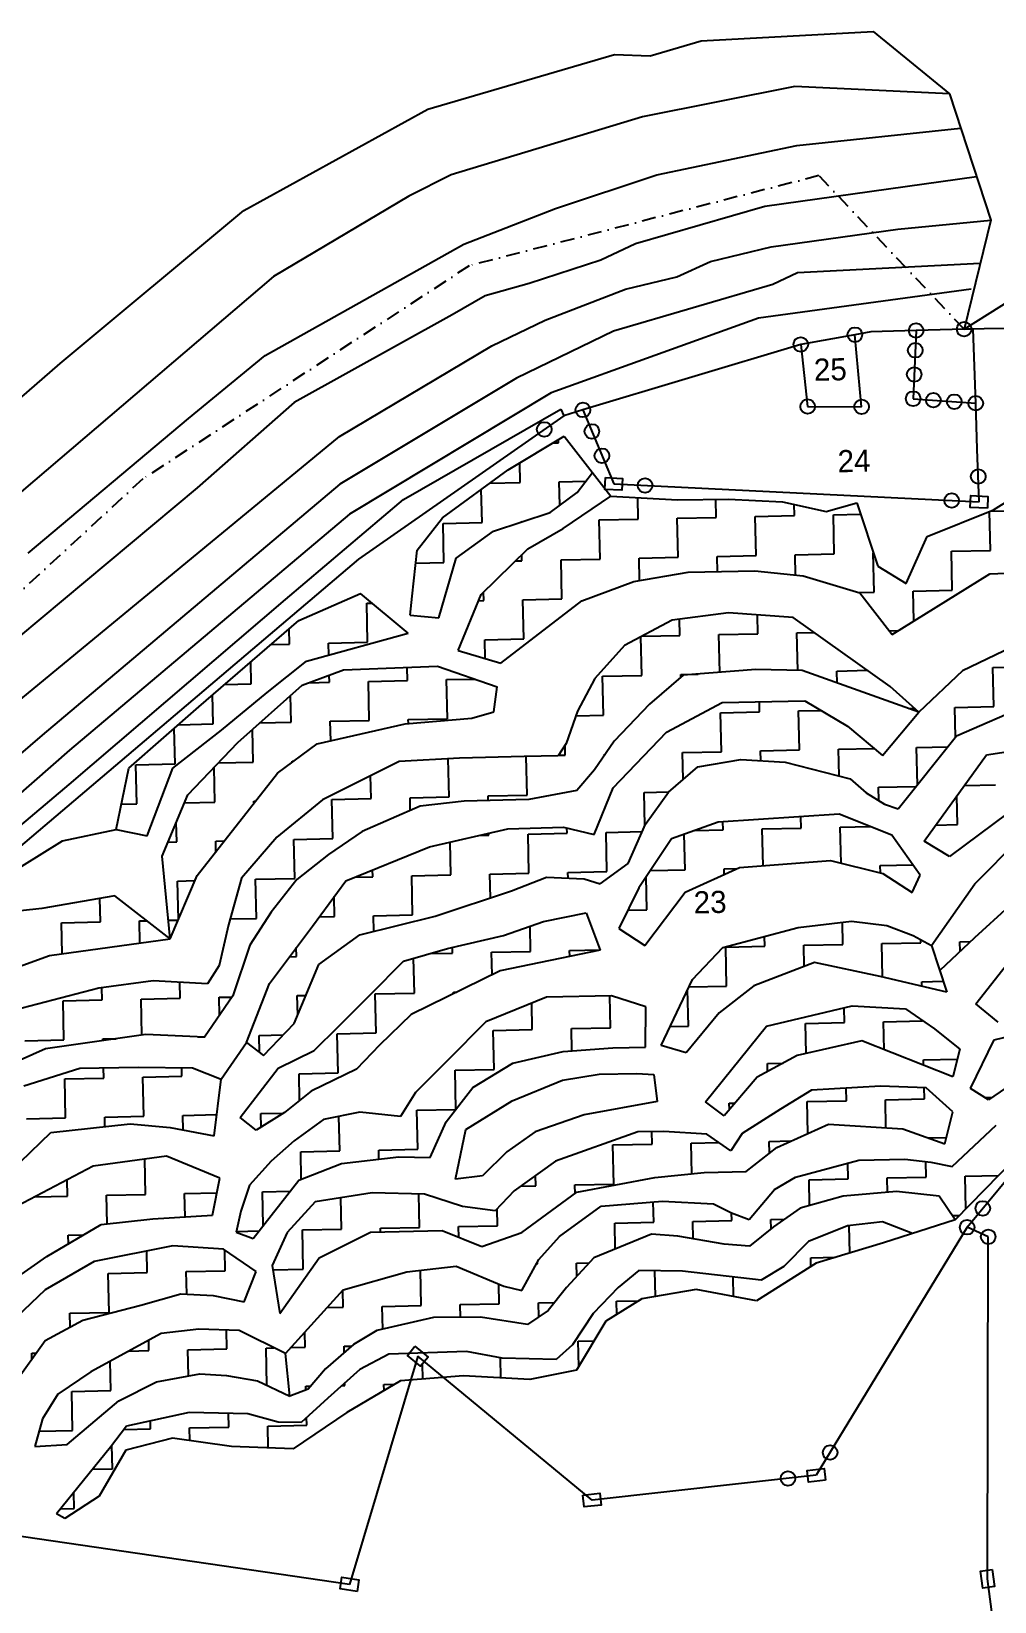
# Model space of a CAD drawing. Header units: metres. Extents: x 307416 to 309442, y 1927193 to 1928840.
# Drawn here: x 308338 to 308685, y 1928276 to 1928840 of the extents above; entities that cross this region are included whole.
import ezdxf

# ---------------------------------------------------------------- set-up
doc = ezdxf.new("R2010")
doc.units = ezdxf.units.M
doc.linetypes.add('DASHDOT', pattern=[1, 0.5, -0.25, 0, -0.25])
for name, color, linetype in [('LINE_WATER', 4, 'Continuous'), ('OFF', 1, 'Continuous'), ('POLY_HATCH', 12, 'Continuous'), ('POLY_PARCEL', 6, 'Continuous'), ('POLY_WATER', 4, 'Continuous'), ('TEXT_PARCEL', 7, 'Continuous'), ('V_BOUND_LINE', 7, 'Continuous'), ('V_BOUND_STREAM_LINE', 7, 'DASHDOT')]:
    doc.layers.add(name, color=color, linetype=linetype)
doc.styles.add('TEXT_MAP', font='')
doc.styles.get('TEXT_MAP').set_extended_font_data('Kruti Dev 050')

msp = doc.modelspace()

# ---------------------------------------------------------------- linework, layer by layer
for points in [[(308544.62, 1928679.46), (308550.77, 1928679.15), (308550.56, 1928674.9), (308544.42, 1928675.21)], [(308681.92, 1928668.45), (308675.77, 1928668.75), (308675.98, 1928673), (308682.12, 1928672.7)], [(308476.16, 1928367.48), (308480.9, 1928363.57), (308478.19, 1928360.29), (308473.45, 1928364.2)], [(308623.7, 1928319.36), (308617.58, 1928318.68), (308617.11, 1928322.91), (308623.23, 1928323.59)], [(308536.52, 1928313.99), (308542.64, 1928314.67), (308543.11, 1928310.44), (308536.99, 1928309.76)], [(308683.68, 1928287.27), (308684.47, 1928281.17), (308680.25, 1928280.63), (308679.46, 1928286.73)], [(308455.38, 1928279.43), (308449.29, 1928280.31), (308449.9, 1928284.52), (308455.99, 1928283.64)]]:
    msp.add_lwpolyline(points, close=True)
for centre in [(308634.27, 1928730.78), (308656.3, 1928732.28), (308673.54, 1928732.77), (308614.84, 1928727.28), (308655.99, 1928725.19), (308655.61, 1928716.5), (308655.23, 1928707.78), (308662.5, 1928707.26), (308670.02, 1928706.71), (308677.71, 1928706.16), (308536.54, 1928703.75), (308617.31, 1928704.98), (308636.7, 1928704.89), (308522.64, 1928696.77), (308539.74, 1928696.05), (308543.38, 1928687.31), (308678.63, 1928679.85), (308558.86, 1928676.63), (308669.07, 1928671.21), (308680.26, 1928417), (308674.62, 1928410.2), (308682.21, 1928406.8), (308625.39, 1928329.32), (308610.24, 1928320.01)]:
    msp.add_circle(centre, 2.63)
at = {"layer": 'LINE_WATER'}
for p, q in [((308612.66, 1928819.92), (308557.94, 1928809.02)), ((308668.24, 1928817.28), (308612.66, 1928819.92)), ((308557.94, 1928809.02), (308489.21, 1928788.25)), ((308613.43, 1928798.74), (308672.28, 1928804.94)), ((308563.1, 1928788.19), (308613.43, 1928798.74)), ((308489.21, 1928788.25), (308474, 1928780.56)), ((308526.62, 1928776.12), (308563.1, 1928788.19)), ((308678.01, 1928787.44), (308601.94, 1928776.81)), ((308474, 1928780.56), (308425.36, 1928751.71)), ((308493.69, 1928763.28), (308526.62, 1928776.12)), ((308601.94, 1928776.81), (308555.43, 1928763.39)), ((308649.67, 1928768.66), (308683.12, 1928771.87)), ((308604.16, 1928762.36), (308649.67, 1928768.66)), ((308422.29, 1928723.34), (308493.69, 1928763.28)), ((308555.43, 1928763.39), (308543.01, 1928757.56)), ((308582.42, 1928757.1), (308604.16, 1928762.36)), ((308543.01, 1928757.56), (308517.21, 1928749.11)), ((308570.26, 1928751.53), (308582.42, 1928757.1)), ((308679.31, 1928756.33), (308613.61, 1928752.97)), ((308425.36, 1928751.71), (308250.72, 1928602.93)), ((308517.21, 1928749.11), (308501.4, 1928744.75)), ((308604.81, 1928748.83), (308547.55, 1928732.1)), ((308551.86, 1928747.12), (308570.26, 1928751.53)), ((308613.61, 1928752.97), (308604.81, 1928748.83)), ((308501.4, 1928744.75), (308489.52, 1928737.9)), ((308523.01, 1928736.02), (308551.86, 1928747.12)), ((308676.06, 1928747.14), (308599.65, 1928736.76)), ((308489.52, 1928737.9), (308432.8, 1928706.43)), ((308599.65, 1928736.76), (308525.08, 1928709.91)), ((308503.82, 1928726.82), (308523.01, 1928736.02)), ((308547.55, 1928732.1), (308512.68, 1928715.21)), ((308449.06, 1928694.22), (308503.82, 1928726.82)), ((308394.73, 1928700.64), (308422.29, 1928723.34)), ((308512.68, 1928715.21), (308449.14, 1928677.13)), ((308525.08, 1928709.91), (308452.61, 1928666.27)), ((308432.8, 1928706.43), (308397.92, 1928675.82)), ((308472.09, 1928671.64), (308528.6, 1928704.06)), ((308528.6, 1928704.06), (308529.7, 1928701.69)), ((308337.09, 1928652.36), (308394.73, 1928700.64)), ((308324.85, 1928592.02), (308449.06, 1928694.22)), ((308397.92, 1928675.82), (308277.67, 1928575.39)), ((308449.14, 1928677.13), (308342.12, 1928586.93)), ((308429.59, 1928635.68), (308472.09, 1928671.64)), ((308452.61, 1928666.27), (308351.97, 1928581.54)), ((308351.92, 1928569.24), (308429.59, 1928635.68)), ((308342.12, 1928586.93), (308302.2, 1928552.99)), ((308351.97, 1928581.54), (308312.37, 1928546.98)), ((308314.76, 1928538.05), (308351.92, 1928569.24))]:
    msp.add_line(p, q, dxfattribs=at)
at = {"layer": 'OFF'}
for p, q in [((308640.88, 1928839.71), (308668.24, 1928817.28)), ((308668.24, 1928817.28), (308683.12, 1928771.87)), ((308683.12, 1928771.87), (308673.54, 1928732.77))]:
    msp.add_line(p, q, dxfattribs=at)
at = {"layer": 'POLY_HATCH'}
for p, q in [((308509.71, 1928682.27), (308529.81, 1928694.3)), ((308529.81, 1928694.3), (308546.54, 1928672.78)), ((308486.11, 1928665), (308509.71, 1928682.27)), ((308534.41, 1928674.16), (308539.95, 1928681.25)), ((308524.8, 1928666.96), (308534.41, 1928674.16)), ((308529.47, 1928661.13), (308546.54, 1928672.78)), ((308546.54, 1928672.78), (308570.55, 1928671.51)), ((308570.55, 1928671.51), (308588.85, 1928671.66)), ((308588.85, 1928671.66), (308608.21, 1928670.8)), ((308608.21, 1928670.8), (308624.02, 1928667.28)), ((308624.02, 1928667.28), (308635.04, 1928670.36)), ((308635.04, 1928670.36), (308642.51, 1928647.6)), ((308684.09, 1928667.84), (308690.45, 1928671.84)), ((308477, 1928653.34), (308486.11, 1928665)), ((308504.35, 1928660.23), (308524.8, 1928666.96)), ((308660.32, 1928658.3), (308684.09, 1928667.84)), ((308490.95, 1928650.51), (308504.35, 1928660.23)), ((308516.71, 1928653.87), (308529.47, 1928661.13)), ((308652.7, 1928641.39), (308660.32, 1928658.3)), ((308475.19, 1928636.9), (308477, 1928653.34)), ((308499.96, 1928637.44), (308516.71, 1928653.87)), ((308484.79, 1928629.08), (308490.95, 1928650.51)), ((308642.51, 1928647.6), (308652.7, 1928641.39)), ((308682.74, 1928644.93), (308717.49, 1928646.42)), ((308536.2, 1928635.18), (308554.88, 1928642.11)), ((308554.88, 1928642.11), (308574.37, 1928645.44)), ((308574.37, 1928645.44), (308598.27, 1928645.97)), ((308598.27, 1928645.97), (308615.69, 1928644.18)), ((308615.69, 1928644.18), (308636.11, 1928638.11)), ((308647.73, 1928623.15), (308682.74, 1928644.93)), ((308434.42, 1928628.15), (308456.54, 1928637.82)), ((308473.69, 1928623.53), (308456.54, 1928637.82)), ((308474.42, 1928630.02), (308475.19, 1928636.9)), ((308491.68, 1928617.37), (308499.96, 1928637.44)), ((308506.99, 1928612.8), (308536.2, 1928635.18)), ((308636.11, 1928638.11), (308647.73, 1928623.15)), ((308474.42, 1928630.02), (308484.79, 1928629.08)), ((308588.86, 1928630.84), (308568.63, 1928628.22)), ((308612.08, 1928629.18), (308588.86, 1928630.84)), ((308646.97, 1928604.43), (308612.08, 1928629.18)), ((308398.51, 1928597.18), (308434.42, 1928628.15)), ((308437.14, 1928613.53), (308473.69, 1928623.53)), ((308568.63, 1928628.22), (308551.45, 1928619.15)), ((308551.45, 1928619.15), (308540.84, 1928607.33)), ((308693.71, 1928619.95), (308672.92, 1928610.08)), ((308423.02, 1928602.3), (308437.14, 1928613.53)), ((308491.68, 1928617.37), (308506.99, 1928612.8)), ((308435.61, 1928604.88), (308450.43, 1928610.38)), ((308450.43, 1928610.38), (308484.3, 1928611.7)), ((308484.3, 1928611.7), (308505.77, 1928604.32)), ((308540.84, 1928607.33), (308534.58, 1928595.6)), ((308572.59, 1928608.48), (308560.51, 1928598.07)), ((308598.63, 1928610.5), (308572.59, 1928608.48)), ((308615.3, 1928610.14), (308598.63, 1928610.5)), ((308657.31, 1928595.24), (308615.3, 1928610.14)), ((308672.92, 1928610.08), (308657.31, 1928595.24)), ((308406.66, 1928588.73), (308423.02, 1928602.3)), ((308412.51, 1928584.26), (308435.61, 1928604.88)), ((308504.48, 1928595.36), (308505.77, 1928604.32)), ((308657.31, 1928595.24), (308646.97, 1928604.43)), ((308373.29, 1928575.07), (308398.51, 1928597.18)), ((308496.56, 1928593.02), (308504.48, 1928595.36)), ((308534.58, 1928595.6), (308530.49, 1928583.92)), ((308560.51, 1928598.07), (308547.76, 1928584.75)), ((308566.53, 1928588.06), (308586.58, 1928598.64)), ((308586.58, 1928598.64), (308616.27, 1928599.3)), ((308616.27, 1928599.3), (308631.68, 1928590.23)), ((308644.23, 1928579.64), (308657.31, 1928595.24)), ((308670.77, 1928586.69), (308699, 1928598.99)), ((308440.98, 1928583.82), (308472.69, 1928591.04)), ((308472.69, 1928591.04), (308496.56, 1928593.02)), ((308631.68, 1928590.23), (308644.23, 1928579.64)), ((308389.15, 1928575.13), (308406.66, 1928588.73)), ((308394.53, 1928565.48), (308412.51, 1928584.26)), ((308547.76, 1928584.75), (308540.74, 1928574.45)), ((308547.41, 1928568.08), (308566.53, 1928588.06)), ((308649.86, 1928560.53), (308670.77, 1928586.69)), ((308681.61, 1928579.83), (308725.56, 1928586.58)), ((308426.72, 1928573.36), (308440.98, 1928583.82)), ((308492.21, 1928578.73), (308470.5, 1928577.52)), ((308515.38, 1928579.24), (308492.21, 1928578.73)), ((308527.69, 1928579.51), (308515.38, 1928579.24)), ((308530.49, 1928583.92), (308527.69, 1928579.51)), ((308644.23, 1928579.64), (308644.23, 1928579.64)), ((308659.19, 1928548.89), (308681.61, 1928579.83)), ((308368.72, 1928553.04), (308373.29, 1928575.07)), ((308379.92, 1928550.8), (308389.15, 1928575.13)), ((308397.83, 1928536.51), (308426.72, 1928573.36)), ((308470.5, 1928577.52), (308442.91, 1928563.76)), ((308540.74, 1928574.45), (308534.39, 1928567.07)), ((308567.26, 1928566.45), (308577.84, 1928575.59)), ((308577.84, 1928575.59), (308593.24, 1928578.27)), ((308593.24, 1928578.27), (308609.2, 1928577.22)), ((308609.2, 1928577.22), (308632.6, 1928571.3)), ((308534.39, 1928567.07), (308517.07, 1928563.79)), ((308540.53, 1928551.27), (308547.41, 1928568.08)), ((308632.6, 1928571.3), (308638.33, 1928566.28)), ((308385.25, 1928543.45), (308394.53, 1928565.48)), ((308442.91, 1928563.76), (308426.54, 1928550.36)), ((308478, 1928561.47), (308457.19, 1928552.32)), ((308493.9, 1928563.27), (308478, 1928561.47)), ((308517.07, 1928563.79), (308493.9, 1928563.27)), ((308559.08, 1928555.03), (308567.26, 1928566.45)), ((308638.33, 1928566.28), (308644.98, 1928562.21)), ((308644.98, 1928562.21), (308649.86, 1928560.53)), ((308628.66, 1928558.57), (308585.15, 1928555.73)), ((308647.57, 1928551.02), (308628.66, 1928558.57)), ((308689.42, 1928559.01), (308668.24, 1928543.32)), ((308349.48, 1928549.05), (308368.72, 1928553.04)), ((308368.72, 1928553.04), (308379.92, 1928550.8)), ((308426.54, 1928550.36), (308413.83, 1928535.59)), ((308457.19, 1928552.32), (308445.06, 1928544.09)), ((308481.43, 1928546.86), (308509.54, 1928553.27)), ((308509.54, 1928553.27), (308529.61, 1928553.92)), ((308529.61, 1928553.92), (308540.53, 1928551.27)), ((308552.84, 1928540.83), (308559.08, 1928555.03)), ((308585.15, 1928555.73), (308568.41, 1928549.74)), ((308657.73, 1928536.72), (308647.57, 1928551.02)), ((308334.85, 1928539.92), (308349.48, 1928549.05)), ((308451.27, 1928534.6), (308481.43, 1928546.86)), ((308568.41, 1928549.74), (308556.62, 1928532.14)), ((308668.24, 1928543.32), (308659.19, 1928548.89)), ((308677.38, 1928533.55), (308693.3, 1928549.65)), ((308388.19, 1928513.84), (308385.25, 1928543.45)), ((308445.06, 1928544.09), (308433.66, 1928535.14)), ((308542.69, 1928533.58), (308552.84, 1928540.83)), ((308573.3, 1928530.53), (308592.79, 1928539.39)), ((308592.79, 1928539.39), (308625.53, 1928541.99)), ((308625.53, 1928541.99), (308644.38, 1928537.25)), ((308388.19, 1928513.84), (308397.83, 1928536.51)), ((308413.83, 1928535.59), (308409.13, 1928518.83)), ((308433.66, 1928535.14), (308424.51, 1928523.35)), ((308439.31, 1928518.4), (308451.27, 1928534.6)), ((308510.88, 1928531.01), (308523.42, 1928535.97)), ((308523.42, 1928535.97), (308537.03, 1928535.33)), ((308537.03, 1928535.33), (308542.69, 1928533.58)), ((308644.38, 1928537.25), (308654.84, 1928530.46)), ((308654.84, 1928530.46), (308657.73, 1928536.72)), ((308661.82, 1928511.4), (308677.38, 1928533.55)), ((308368.33, 1928529.29), (308342, 1928524.68)), ((308388.19, 1928513.84), (308368.33, 1928529.29)), ((308483.43, 1928521.97), (308510.88, 1928531.01)), ((308556.62, 1928532.14), (308549.44, 1928517.46)), ((308558.73, 1928511.47), (308573.3, 1928530.53)), ((308342, 1928524.68), (308316.11, 1928521.89)), ((308424.51, 1928523.35), (308416.8, 1928511.59)), ((308456.4, 1928515.28), (308483.43, 1928521.97)), ((308522.37, 1928520.02), (308537.76, 1928523.17)), ((308537.76, 1928523.17), (308542.75, 1928509.69)), ((308689.64, 1928525.42), (308677.29, 1928514.12)), ((308409.13, 1928518.83), (308405.83, 1928504.27)), ((308423.83, 1928497.78), (308439.31, 1928518.4)), ((308507.95, 1928515.01), (308522.37, 1928520.02)), ((308549.44, 1928517.46), (308558.73, 1928511.47)), ((308586.86, 1928510.68), (308613.88, 1928517.84)), ((308613.88, 1928517.84), (308633.04, 1928520.14)), ((308633.04, 1928520.14), (308645.73, 1928518.54)), ((308645.73, 1928518.54), (308655.18, 1928515.01)), ((308344.85, 1928507.81), (308388.19, 1928513.84)), ((308416.8, 1928511.59), (308410.68, 1928493.35)), ((308441.64, 1928504.64), (308456.4, 1928515.28)), ((308487.91, 1928510.35), (308507.95, 1928515.01)), ((308575.87, 1928499.2), (308586.86, 1928510.68)), ((308655.18, 1928515.01), (308661.82, 1928511.4)), ((308661.82, 1928511.4), (308667.35, 1928494.66)), ((308677.29, 1928514.12), (308664.76, 1928502.49)), ((308677.81, 1928490.51), (308697.22, 1928515.09)), ((308321.13, 1928499.32), (308344.85, 1928507.81)), ((308460.16, 1928493.81), (308472.08, 1928505.79)), ((308472.08, 1928505.79), (308487.91, 1928510.35)), ((308542.75, 1928509.69), (308506.83, 1928502.34)), ((308619.78, 1928505.32), (308597.95, 1928496.87)), ((308643.33, 1928500.22), (308619.78, 1928505.32)), ((308405.83, 1928504.27), (308401.63, 1928497.65)), ((308432.74, 1928483.37), (308441.64, 1928504.64)), ((308506.83, 1928502.34), (308474.84, 1928486.64)), ((308667.35, 1928494.66), (308643.33, 1928500.22)), ((308362.54, 1928496.07), (308332.29, 1928488.15)), ((308382.04, 1928498.67), (308362.54, 1928496.07)), ((308401.63, 1928497.65), (308382.04, 1928498.67)), ((308415.61, 1928476.59), (308423.83, 1928497.78)), ((308448.7, 1928482.31), (308460.16, 1928493.81)), ((308564.68, 1928475.52), (308575.87, 1928499.2)), ((308597.95, 1928496.87), (308585.51, 1928487.23)), ((308410.68, 1928493.35), (308400.5, 1928478.48)), ((308523.44, 1928492.87), (308501.61, 1928483.95)), ((308546.86, 1928493.39), (308523.44, 1928492.87)), ((308559.13, 1928489.44), (308546.86, 1928493.39)), ((308558.98, 1928474.91), (308559.13, 1928489.44)), ((308602.48, 1928482.45), (308633.25, 1928489.69)), ((308633.25, 1928489.69), (308652.48, 1928488.71)), ((308652.48, 1928488.71), (308662.95, 1928481.45)), ((308685.83, 1928483.86), (308677.81, 1928490.51)), ((308421.75, 1928471.88), (308432.74, 1928483.37)), ((308474.84, 1928486.64), (308463.37, 1928475.61)), ((308501.61, 1928483.95), (308487.86, 1928470.06)), ((308585.51, 1928487.23), (308573.64, 1928472.91)), ((308580.59, 1928455.26), (308602.48, 1928482.45)), ((308684.4, 1928477.53), (308710.51, 1928483.88)), ((308379.47, 1928479.46), (308343.36, 1928474.31)), ((308400.5, 1928478.48), (308379.47, 1928479.46)), ((308439.98, 1928473.69), (308448.7, 1928482.31)), ((308636.81, 1928477.12), (308613.49, 1928471.92)), ((308669.43, 1928464.26), (308636.81, 1928477.12)), ((308662.95, 1928481.45), (308672.02, 1928474.15)), ((308675.86, 1928460.01), (308684.4, 1928477.53)), ((308343.36, 1928474.31), (308326.14, 1928466.69)), ((308406.48, 1928463.35), (308415.61, 1928476.59)), ((308415.61, 1928476.59), (308421.75, 1928471.88)), ((308427.01, 1928467.31), (308439.98, 1928473.69)), ((308463.37, 1928475.61), (308455.13, 1928466.99)), ((308511.31, 1928469.17), (308529.49, 1928473.33)), ((308529.49, 1928473.33), (308547.27, 1928474.66)), ((308547.27, 1928474.66), (308558.98, 1928474.91)), ((308573.64, 1928472.91), (308564.68, 1928475.52)), ((308613.49, 1928471.92), (308599.14, 1928464.11)), ((308672.02, 1928474.15), (308669.43, 1928464.26)), ((308335.53, 1928461.06), (308355.68, 1928467.3)), ((308355.68, 1928467.3), (308376.68, 1928467.76)), ((308376.68, 1928467.76), (308396.25, 1928467.47)), ((308396.25, 1928467.47), (308406.48, 1928463.35)), ((308413.34, 1928449.67), (308427.01, 1928467.31)), ((308455.13, 1928466.99), (308438.9, 1928459.14)), ((308487.86, 1928470.06), (308476.4, 1928458.56)), ((308496.98, 1928460.43), (308511.31, 1928469.17)), ((308404, 1928443.09), (308406.48, 1928463.35)), ((308487.41, 1928448.03), (308496.98, 1928460.43)), ((308511.14, 1928455.59), (308529.25, 1928463.01)), ((308529.25, 1928463.01), (308542.33, 1928465.18)), ((308542.33, 1928465.18), (308555.91, 1928465.48)), ((308555.91, 1928465.48), (308562.01, 1928465.14)), ((308562.01, 1928465.14), (308563.16, 1928455.33)), ((308599.14, 1928464.11), (308587.26, 1928450.26)), ((308643.48, 1928460.92), (308618.68, 1928459.43)), ((308659.9, 1928460.35), (308643.48, 1928460.92)), ((308669.46, 1928451.66), (308659.9, 1928460.35)), ((308682.3, 1928455.93), (308675.86, 1928460.01)), ((308692.64, 1928462.99), (308682.3, 1928455.93)), ((308438.9, 1928459.14), (308429.23, 1928451.43)), ((308476.4, 1928458.56), (308470.97, 1928450.01)), ((308494.5, 1928445.38), (308511.14, 1928455.59)), ((308563.16, 1928455.33), (308537.03, 1928450.54)), ((308587.26, 1928450.26), (308580.59, 1928455.26)), ((308618.68, 1928459.43), (308607.58, 1928452.63)), ((308419.06, 1928445.12), (308413.34, 1928449.67)), ((308429.23, 1928451.43), (308419.06, 1928445.12)), ((308443.34, 1928448.93), (308432.74, 1928441.2)), ((308456.41, 1928451.56), (308443.34, 1928448.93)), ((308470.97, 1928450.01), (308456.41, 1928451.56)), ((308537.03, 1928450.54), (308519.35, 1928444.52)), ((308607.58, 1928452.63), (308593.72, 1928443.89)), ((308666.63, 1928440.24), (308669.46, 1928451.66)), ((308334.44, 1928433.71), (308345.35, 1928444.27)), ((308345.35, 1928444.27), (308373.77, 1928447.38)), ((308373.77, 1928447.38), (308388.24, 1928446.05)), ((308388.24, 1928446.05), (308404, 1928443.09)), ((308481.6, 1928435.26), (308487.41, 1928448.03)), ((308490.68, 1928427.49), (308494.5, 1928445.38)), ((308519.35, 1928444.52), (308509.21, 1928437.27)), ((308556.22, 1928444.47), (308526.62, 1928433.91)), ((308565.59, 1928444.67), (308556.22, 1928444.47)), ((308581.07, 1928443.61), (308565.59, 1928444.67)), ((308589.64, 1928437.71), (308581.07, 1928443.61)), ((308593.72, 1928443.89), (308589.64, 1928437.71)), ((308606.21, 1928438.91), (308624.77, 1928447.28)), ((308624.77, 1928447.28), (308651.52, 1928445.53)), ((308651.52, 1928445.53), (308666.63, 1928440.24)), ((308669.25, 1928432.08), (308685.06, 1928446.86)), ((308432.74, 1928441.2), (308424.46, 1928433.99)), ((308595.16, 1928430.23), (308606.21, 1928438.91)), ((308360.48, 1928432.22), (308328.65, 1928415.43)), ((308386.82, 1928435.7), (308360.48, 1928432.22)), ((308405.98, 1928427.87), (308386.82, 1928435.7)), ((308424.46, 1928433.99), (308416.69, 1928425.39)), ((308434.45, 1928427.18), (308449.79, 1928433.15)), ((308449.79, 1928433.15), (308470.35, 1928435.47)), ((308470.35, 1928435.47), (308481.6, 1928435.26)), ((308509.21, 1928437.27), (308500.49, 1928428.65)), ((308526.62, 1928433.91), (308511.86, 1928423.28)), ((308612.96, 1928428.25), (308635.67, 1928434.31)), ((308635.67, 1928434.31), (308652.22, 1928434.68)), ((308652.22, 1928434.68), (308661.58, 1928433.61)), ((308661.58, 1928433.61), (308669.25, 1928432.08)), ((308691.47, 1928434.47), (308670.28, 1928412.89)), ((308403.39, 1928414.6), (308405.98, 1928427.87)), ((308418.05, 1928406.21), (308434.45, 1928427.18)), ((308500.49, 1928428.65), (308490.68, 1928427.49)), ((308500.49, 1928428.65), (308500.49, 1928428.65)), ((308534.4, 1928422.8), (308562.4, 1928428.1)), ((308562.4, 1928428.1), (308580.17, 1928429.9)), ((308580.17, 1928429.9), (308595.16, 1928430.23)), ((308605.41, 1928423.84), (308612.96, 1928428.25)), ((308416.69, 1928425.39), (308413.62, 1928415.95)), ((308460.8, 1928422.61), (308440.25, 1928419.35)), ((308479.55, 1928422.09), (308460.8, 1928422.61)), ((308493.24, 1928417.71), (308479.55, 1928422.09)), ((308511.86, 1928423.28), (308504.99, 1928416.1)), ((308514.58, 1928408.3), (308534.4, 1928422.8)), ((308596.31, 1928413.03), (308605.41, 1928423.84)), ((308630.11, 1928421.33), (308614.62, 1928417.09)), ((308649.24, 1928423.05), (308630.11, 1928421.33)), ((308664.54, 1928421.44), (308649.24, 1928423.05)), ((308670.28, 1928412.89), (308664.54, 1928421.44)), ((308413.62, 1928415.95), (308411.91, 1928408.42)), ((308440.25, 1928419.35), (308430.18, 1928408.35)), ((308504.99, 1928416.1), (308493.24, 1928417.71)), ((308528.1, 1928406.85), (308543.14, 1928417.8)), ((308543.14, 1928417.8), (308565.18, 1928419.56)), ((308565.18, 1928419.56), (308583.45, 1928418.69)), ((308583.45, 1928418.69), (308589.89, 1928415.43)), ((308589.89, 1928415.43), (308596.31, 1928413.03)), ((308614.62, 1928417.09), (308605.02, 1928410.38)), ((308343.86, 1928399.67), (308363.42, 1928411.24)), ((308363.42, 1928411.24), (308381.95, 1928413.3)), ((308381.95, 1928413.3), (308403.39, 1928414.6)), ((308605.02, 1928410.38), (308596.41, 1928403.37)), ((308631.63, 1928410.72), (308617.63, 1928405.12)), ((308644.25, 1928412.18), (308631.63, 1928410.72)), ((308655.01, 1928407.96), (308644.25, 1928412.18)), ((308670.28, 1928412.89), (308644.51, 1928404.57)), ((308389.18, 1928403.56), (308360.82, 1928397.98)), ((308407.37, 1928402.31), (308389.18, 1928403.56)), ((308411.91, 1928408.42), (308418.05, 1928406.21)), ((308430.18, 1928408.35), (308424.82, 1928396.52)), ((308441.68, 1928399.19), (308460.21, 1928408.51)), ((308460.21, 1928408.51), (308485.97, 1928409.08)), ((308485.97, 1928409.08), (308500.16, 1928403.3)), ((308500.16, 1928403.3), (308514.58, 1928408.3)), ((308520.64, 1928398.62), (308528.1, 1928406.85)), ((308561.23, 1928407.79), (308540.46, 1928399.22)), ((308570.67, 1928407.03), (308561.23, 1928407.79)), ((308587.3, 1928404.15), (308570.67, 1928407.03)), ((308596.41, 1928403.37), (308587.3, 1928404.15)), ((308617.63, 1928405.12), (308608.71, 1928396.1)), ((308644.51, 1928404.57), (308620.33, 1928397.36)), ((308322.31, 1928384.74), (308343.86, 1928399.67)), ((308360.82, 1928397.98), (308343.3, 1928387.69)), ((308419.11, 1928394.32), (308407.37, 1928402.31)), ((308427.59, 1928379.21), (308441.68, 1928399.19)), ((308514.52, 1928387.45), (308520.64, 1928398.62)), ((308540.46, 1928399.22), (308530.63, 1928388.62)), ((308414.81, 1928383.49), (308419.11, 1928394.32)), ((308424.82, 1928396.52), (308427.59, 1928379.21)), ((308450.42, 1928387.73), (308473.2, 1928394.18)), ((308473.2, 1928394.18), (308490.98, 1928396.27)), ((308490.98, 1928396.27), (308508.12, 1928389.01)), ((308556.67, 1928394.65), (308549.15, 1928388.6)), ((308572.27, 1928394.41), (308556.67, 1928394.65)), ((308600.58, 1928391.21), (308572.27, 1928394.41)), ((308620.33, 1928397.36), (308598.96, 1928383.79)), ((308608.71, 1928396.1), (308600.58, 1928391.21)), ((308343.3, 1928387.69), (308330.36, 1928375.43)), ((308429.67, 1928364.83), (308450.42, 1928387.73)), ((308508.12, 1928389.01), (308514.52, 1928387.45)), ((308530.63, 1928388.62), (308523.99, 1928380.35)), ((308549.15, 1928388.6), (308540.24, 1928379.29)), ((308577.21, 1928387.85), (308557.75, 1928384.49)), ((308598.96, 1928383.79), (308577.21, 1928387.85)), ((308356.75, 1928376.84), (308377.68, 1928382.26)), ((308377.68, 1928382.26), (308392.04, 1928386.29)), ((308392.04, 1928386.29), (308403.61, 1928385.72)), ((308403.61, 1928385.72), (308414.81, 1928383.49)), ((308557.75, 1928384.49), (308544.82, 1928376.45)), ((308343.29, 1928369.53), (308356.75, 1928376.84)), ((308482.8, 1928377.82), (308462.44, 1928373.15)), ((308499.69, 1928377.87), (308482.8, 1928377.82)), ((308516.63, 1928375.32), (308499.69, 1928377.87)), ((308523.99, 1928380.35), (308516.63, 1928375.32)), ((308540.24, 1928379.29), (308532.84, 1928367.94)), ((308544.82, 1928376.45), (308534.24, 1928358.85)), ((308384.93, 1928372.1), (308359.64, 1928358.33)), ((308398.51, 1928373.64), (308384.93, 1928372.1)), ((308412.97, 1928373.13), (308398.51, 1928373.64)), ((308429.67, 1928364.83), (308412.97, 1928373.13)), ((308462.44, 1928373.15), (308454.11, 1928368.09)), ((308332.07, 1928354.01), (308343.29, 1928369.53)), ((308431.24, 1928349.6), (308429.67, 1928364.83)), ((308454.11, 1928368.09), (308444.07, 1928359.35)), ((308466.82, 1928364.63), (308456.35, 1928359.1)), ((308494.75, 1928365.54), (308466.82, 1928364.63)), ((308507.45, 1928363.17), (308494.75, 1928365.54)), ((308532.84, 1928367.94), (308526.88, 1928362.72)), ((308444.07, 1928359.35), (308437.73, 1928352.07)), ((308456.35, 1928359.1), (308444.81, 1928348.84)), ((308526.88, 1928362.72), (308507.45, 1928363.17)), ((308534.24, 1928358.85), (308517.46, 1928355.54)), ((308359.64, 1928358.33), (308347.84, 1928350.23)), ((308369.78, 1928347.83), (308383.25, 1928354.73)), ((308383.25, 1928354.73), (308398.87, 1928357.55)), ((308398.87, 1928357.55), (308408.38, 1928356.93)), ((308408.38, 1928356.93), (308419.56, 1928355.12)), ((308419.56, 1928355.12), (308431.24, 1928349.6)), ((308470.93, 1928355.05), (308451.65, 1928343.66)), ((308493.63, 1928356.88), (308470.93, 1928355.05)), ((308517.46, 1928355.54), (308493.63, 1928356.88)), ((308347.84, 1928350.23), (308342.26, 1928341.44)), ((308351.13, 1928332.14), (308369.78, 1928347.83)), ((308437.73, 1928352.07), (308431.24, 1928349.6)), ((308444.81, 1928348.84), (308435.29, 1928340.1)), ((308395.06, 1928343.66), (308372.51, 1928338.75)), ((308416.1, 1928343.21), (308395.06, 1928343.66)), ((308427.05, 1928340.21), (308416.1, 1928343.21)), ((308451.65, 1928343.66), (308432.41, 1928330.68)), ((308342.26, 1928341.44), (308339.59, 1928331.48)), ((308372.51, 1928338.75), (308366.79, 1928331.27)), ((308435.29, 1928340.1), (308427.05, 1928340.21)), ((308339.59, 1928331.48), (308351.13, 1928332.14)), ((308366.79, 1928331.27), (308347.29, 1928307.24)), ((308388.99, 1928334.53), (308372.24, 1928330.15)), ((308410.19, 1928331.53), (308388.99, 1928334.53)), ((308432.41, 1928330.68), (308410.19, 1928331.53)), ((308372.24, 1928330.15), (308362.71, 1928313.64)), ((308362.71, 1928313.64), (308350.31, 1928305.62)), ((308350.31, 1928305.62), (308347.29, 1928307.24))]:
    msp.add_line(p, q, dxfattribs=at)
at = {"layer": 'POLY_HATCH', "linetype": 'Continuous'}
for p, q in [((308525.89, 1928691.96), (308527.72, 1928692)), ((308527.72, 1928692), (308527.7, 1928693.04)), ((308514.01, 1928677.66), (308513.85, 1928684.75)), ((308500.29, 1928663.32), (308500.02, 1928675.18)), ((308503.08, 1928677.42), (308514.01, 1928677.66)), ((308528.04, 1928677.97), (308537.55, 1928678.18)), ((308528.22, 1928669.53), (308528.04, 1928677.97)), ((308556.4, 1928664.56), (308556.23, 1928672.27)), ((308584.46, 1928665.18), (308584.32, 1928671.62)), ((308612.52, 1928665.8), (308612.43, 1928669.86)), ((308486.26, 1928663.01), (308500.29, 1928663.32)), ((308486.57, 1928648.98), (308486.26, 1928663.01)), ((308514.32, 1928663.63), (308514.7, 1928663.64)), ((308514.32, 1928663.51), (308514.32, 1928663.63)), ((308542.37, 1928664.25), (308556.4, 1928664.56)), ((308542.69, 1928650.22), (308542.37, 1928664.25)), ((308570.43, 1928664.87), (308584.46, 1928665.18)), ((308570.74, 1928650.84), (308570.43, 1928664.87)), ((308598.49, 1928665.49), (308612.52, 1928665.8)), ((308598.8, 1928651.46), (308598.49, 1928665.49)), ((308626.55, 1928666.11), (308636.36, 1928666.33)), ((308626.86, 1928652.08), (308626.55, 1928666.11)), ((308682.98, 1928653.32), (308682.67, 1928667.27)), ((308682.9, 1928667.36), (308696.7, 1928667.66)), ((308514.63, 1928649.6), (308514.58, 1928651.78)), ((308612.83, 1928651.77), (308626.86, 1928652.08)), ((308612.99, 1928644.46), (308612.83, 1928651.77)), ((308640.89, 1928652.39), (308640.94, 1928652.39)), ((308641.2, 1928638.36), (308640.89, 1928652.39)), ((308668.95, 1928653.01), (308682.98, 1928653.32)), ((308669.26, 1928638.98), (308668.95, 1928653.01)), ((308476.5, 1928648.76), (308486.57, 1928648.98)), ((308512.3, 1928649.55), (308514.63, 1928649.6)), ((308528.66, 1928649.91), (308542.69, 1928650.22)), ((308528.97, 1928635.88), (308528.66, 1928649.91)), ((308556.71, 1928650.53), (308570.74, 1928650.84)), ((308556.89, 1928642.45), (308556.71, 1928650.53)), ((308584.77, 1928651.15), (308598.8, 1928651.46)), ((308584.89, 1928645.67), (308584.77, 1928651.15)), ((308499.05, 1928635.22), (308500.91, 1928635.26)), ((308500.91, 1928635.26), (308500.84, 1928638.3)), ((308514.94, 1928635.57), (308528.97, 1928635.88)), ((308515.25, 1928621.54), (308514.94, 1928635.57)), ((308635.68, 1928638.24), (308641.2, 1928638.36)), ((308655.23, 1928638.67), (308669.26, 1928638.98)), ((308655.47, 1928627.96), (308655.23, 1928638.67)), ((308458.82, 1928634.33), (308460.68, 1928634.37)), ((308459.13, 1928620.3), (308458.82, 1928634.33)), ((308599.42, 1928623.4), (308599.27, 1928630.1)), ((308431.07, 1928619.68), (308430.95, 1928625.16)), ((308571.36, 1928622.78), (308571.24, 1928628.56)), ((308613.45, 1928623.71), (308619.6, 1928623.85)), ((308613.75, 1928610.18), (308613.45, 1928623.71)), ((308646.72, 1928624.45), (308649.93, 1928624.52)), ((308424.43, 1928619.53), (308431.07, 1928619.68)), ((308445.1, 1928619.99), (308459.13, 1928620.3)), ((308445.2, 1928615.73), (308445.1, 1928619.99)), ((308501.22, 1928621.23), (308515.25, 1928621.54)), ((308501.37, 1928614.48), (308501.22, 1928621.23)), ((308557.65, 1928608.44), (308557.34, 1928622.26)), ((308557.76, 1928622.48), (308571.36, 1928622.78)), ((308585.39, 1928623.09), (308599.42, 1928623.4)), ((308585.69, 1928609.49), (308585.39, 1928623.09)), ((308417.35, 1928605.34), (308417.18, 1928613.28)), ((308445.41, 1928605.96), (308445.36, 1928608.5)), ((308459.44, 1928606.27), (308473.47, 1928606.58)), ((308473.47, 1928606.58), (308473.37, 1928611.27)), ((308487.5, 1928606.89), (308497.63, 1928607.11)), ((308487.81, 1928592.86), (308487.5, 1928606.89)), ((308543.62, 1928608.13), (308557.65, 1928608.44)), ((308543.93, 1928594.1), (308543.62, 1928608.13)), ((308571.67, 1928608.75), (308577.95, 1928608.89)), ((308571.7, 1928607.7), (308571.67, 1928608.75)), ((308627.79, 1928609.99), (308638.78, 1928610.24)), ((308627.89, 1928605.68), (308627.79, 1928609.99)), ((308683.91, 1928611.24), (308697.94, 1928611.55)), ((308684.22, 1928597.21), (308683.91, 1928611.24)), ((308403.64, 1928591), (308403.41, 1928601.4)), ((308407.73, 1928605.13), (308417.35, 1928605.34)), ((308431.69, 1928591.62), (308431.48, 1928601.2)), ((308438.08, 1928605.8), (308445.41, 1928605.96)), ((308459.75, 1928592.24), (308459.44, 1928606.27)), ((308586.01, 1928595.03), (308600.04, 1928595.34)), ((308600.04, 1928595.34), (308599.96, 1928598.94)), ((308614.07, 1928595.66), (308622.16, 1928595.83)), ((308614.38, 1928581.63), (308614.07, 1928595.66)), ((308653.68, 1928596.53), (308655.81, 1928596.58)), ((308670.19, 1928596.9), (308684.22, 1928597.21)), ((308670.42, 1928586.25), (308670.19, 1928596.9)), ((308391.15, 1928590.72), (308403.64, 1928591)), ((308420.47, 1928591.37), (308431.69, 1928591.62)), ((308445.72, 1928591.93), (308459.75, 1928592.24)), ((308445.88, 1928584.93), (308445.72, 1928591.93)), ((308473.78, 1928592.55), (308487.81, 1928592.86)), ((308473.81, 1928591.13), (308473.78, 1928592.55)), ((308533.98, 1928593.88), (308543.93, 1928594.1)), ((308586.32, 1928581.01), (308586.01, 1928595.03)), ((308389.92, 1928576.66), (308389.63, 1928589.39)), ((308417.97, 1928577.28), (308417.72, 1928588.91)), ((308488.43, 1928564.8), (308488.13, 1928578.5)), ((308516.49, 1928565.42), (308516.18, 1928579.26)), ((308527.82, 1928579.71), (308530.21, 1928579.76)), ((308530.21, 1928579.76), (308530.13, 1928583.35)), ((308544.24, 1928580.07), (308544.58, 1928580.08)), ((308544.25, 1928579.59), (308544.24, 1928580.07)), ((308572.3, 1928580.69), (308586.32, 1928581.01)), ((308572.51, 1928570.98), (308572.3, 1928580.69)), ((308600.35, 1928581.32), (308614.38, 1928581.63)), ((308600.43, 1928577.8), (308600.35, 1928581.32)), ((308628.41, 1928581.94), (308641.17, 1928582.22)), ((308628.63, 1928572.31), (308628.41, 1928581.94)), ((308656.47, 1928582.56), (308667.67, 1928582.8)), ((308656.77, 1928569.17), (308656.47, 1928582.56)), ((308375.89, 1928576.35), (308389.92, 1928576.66)), ((308376.2, 1928562.32), (308375.89, 1928576.35)), ((308404.26, 1928562.94), (308403.98, 1928575.35)), ((308405.56, 1928577.01), (308417.97, 1928577.28)), ((308432, 1928577.59), (308432.5, 1928577.6)), ((308432.01, 1928577.24), (308432, 1928577.59)), ((308460.37, 1928564.18), (308460.19, 1928572.38)), ((308642.75, 1928568.22), (308656.24, 1928568.52)), ((308642.86, 1928563.51), (308642.75, 1928568.22)), ((308673.69, 1928568.9), (308684.84, 1928569.15)), ((308370.62, 1928562.2), (308376.2, 1928562.32)), ((308393.36, 1928562.7), (308404.26, 1928562.94)), ((308418.29, 1928563.25), (308418.8, 1928563.26)), ((308418.3, 1928562.62), (308418.29, 1928563.25)), ((308446.34, 1928563.87), (308460.37, 1928564.18)), ((308446.65, 1928549.84), (308446.34, 1928563.87)), ((308474.4, 1928564.49), (308488.43, 1928564.8)), ((308474.5, 1928559.94), (308474.4, 1928564.49)), ((308502.46, 1928565.11), (308516.49, 1928565.42)), ((308502.5, 1928563.47), (308502.46, 1928565.11)), ((308558.58, 1928566.36), (308567.38, 1928566.55)), ((308558.84, 1928554.47), (308558.58, 1928566.36)), ((308671.12, 1928554.81), (308670.89, 1928565.04)), ((308586.95, 1928552.95), (308586.88, 1928555.84)), ((308615, 1928553.57), (308614.91, 1928557.67)), ((308390.54, 1928548.6), (308390.38, 1928555.62)), ((308499.65, 1928551.02), (308502.77, 1928551.08)), ((308502.77, 1928551.08), (308502.76, 1928551.73)), ((308516.8, 1928551.39), (308530.83, 1928551.71)), ((308517.11, 1928537.37), (308516.8, 1928551.39)), ((308530.83, 1928551.71), (308530.79, 1928553.64)), ((308544.86, 1928552.02), (308557.88, 1928552.3)), ((308545.17, 1928537.99), (308544.86, 1928552.02)), ((308573.23, 1928538.61), (308572.94, 1928551.36)), ((308576.75, 1928552.72), (308586.95, 1928552.95)), ((308600.97, 1928553.26), (308615, 1928553.57)), ((308601.27, 1928540.06), (308600.97, 1928553.26)), ((308629.03, 1928553.88), (308639.81, 1928554.12)), ((308629.32, 1928541.04), (308629.03, 1928553.88)), ((308663.35, 1928554.64), (308671.12, 1928554.81)), ((308387.4, 1928548.53), (308390.54, 1928548.6)), ((308404.57, 1928548.91), (308407.61, 1928548.98)), ((308404.65, 1928545.21), (308404.57, 1928548.91)), ((308432.62, 1928549.53), (308446.65, 1928549.84)), ((308432.94, 1928535.5), (308432.62, 1928549.53)), ((308489.05, 1928536.75), (308488.79, 1928548.54)), ((308587.26, 1928538.92), (308591.98, 1928539.02)), ((308587.3, 1928536.9), (308587.26, 1928538.92)), ((308643.37, 1928540.16), (308655.11, 1928540.42)), ((308643.43, 1928537.49), (308643.37, 1928540.16)), ((308390.85, 1928534.57), (308397.06, 1928534.71)), ((308391.15, 1928520.81), (308390.85, 1928534.57)), ((308418.91, 1928535.19), (308432.94, 1928535.5)), ((308419.22, 1928521.16), (308418.91, 1928535.19)), ((308454.67, 1928535.98), (308460.99, 1928536.12)), ((308460.99, 1928536.12), (308460.94, 1928538.53)), ((308475.02, 1928536.43), (308489.05, 1928536.75)), ((308475.33, 1928522.41), (308475.02, 1928536.43)), ((308503.08, 1928537.06), (308517.11, 1928537.37)), ((308503.27, 1928528.5), (308503.08, 1928537.06)), ((308531.14, 1928537.68), (308545.17, 1928537.99)), ((308531.18, 1928535.6), (308531.14, 1928537.68)), ((308559.51, 1928524.27), (308559.25, 1928536.07)), ((308560.77, 1928538.33), (308573.23, 1928538.61)), ((308363.1, 1928519.92), (308362.91, 1928528.34)), ((308447.27, 1928521.78), (308447.12, 1928528.97)), ((308461.3, 1928522.1), (308475.33, 1928522.41)), ((308461.43, 1928516.52), (308461.3, 1928522.1)), ((308552.7, 1928524.12), (308559.51, 1928524.27)), ((308349.07, 1928519.61), (308363.1, 1928519.92)), ((308349.32, 1928508.43), (308349.07, 1928519.61)), ((308377.13, 1928520.23), (308379.89, 1928520.29)), ((308377.3, 1928512.33), (308377.13, 1928520.23)), ((308387.53, 1928520.46), (308391.04, 1928520.54)), ((308409.73, 1928520.95), (308419.22, 1928521.16)), ((308441.72, 1928521.66), (308447.27, 1928521.78)), ((308517.73, 1928509.31), (308517.53, 1928518.34)), ((308629.96, 1928511.79), (308629.79, 1928519.75)), ((308489.67, 1928508.69), (308489.63, 1928510.75)), ((308587.88, 1928510.86), (308601.91, 1928511.17)), ((308588.19, 1928496.83), (308587.88, 1928510.86)), ((308601.91, 1928511.17), (308601.83, 1928514.65)), ((308615.93, 1928511.48), (308629.96, 1928511.79)), ((308616.1, 1928503.9), (308615.93, 1928511.48)), ((308643.99, 1928512.1), (308658.02, 1928512.41)), ((308644.26, 1928500), (308643.99, 1928512.1)), ((308658.02, 1928512.41), (308658, 1928513.48)), ((308672.05, 1928512.72), (308675.87, 1928512.81)), ((308672.13, 1928509.33), (308672.05, 1928512.72)), ((308431.05, 1928507.39), (308433.56, 1928507.45)), ((308433.56, 1928507.45), (308433.49, 1928510.64)), ((308475.95, 1928494.35), (308475.68, 1928506.82)), ((308481.51, 1928508.51), (308489.67, 1928508.69)), ((308503.7, 1928509), (308517.73, 1928509.31)), ((308503.88, 1928500.89), (308503.7, 1928509)), ((308531.76, 1928509.62), (308542.69, 1928509.86)), ((308531.81, 1928507.45), (308531.76, 1928509.62)), ((308363.72, 1928491.86), (308363.62, 1928496.21)), ((308391.78, 1928492.48), (308391.65, 1928498.17)), ((308461.92, 1928494.04), (308475.95, 1928494.35)), ((308462.23, 1928480.01), (308461.92, 1928494.04)), ((308489.98, 1928494.66), (308491.24, 1928494.69)), ((308490, 1928494.08), (308489.98, 1928494.66)), ((308574.47, 1928482.49), (308574.18, 1928495.62)), ((308574.61, 1928496.53), (308588.19, 1928496.83)), ((308658.33, 1928498.38), (308666.06, 1928498.55)), ((308658.37, 1928496.74), (308658.33, 1928498.38)), ((308349.69, 1928491.55), (308363.72, 1928491.86)), ((308350, 1928477.52), (308349.69, 1928491.55)), ((308377.75, 1928492.17), (308391.78, 1928492.48)), ((308378.04, 1928479.25), (308377.75, 1928492.17)), ((308405.81, 1928492.8), (308410.37, 1928492.9)), ((308405.95, 1928486.43), (308405.81, 1928492.8)), ((308433.87, 1928493.42), (308436.98, 1928493.48)), ((308434.02, 1928486.42), (308433.87, 1928493.42)), ((308518.35, 1928481.25), (308518.14, 1928490.7)), ((308546.41, 1928481.87), (308546.16, 1928493.37)), ((308630.58, 1928483.73), (308630.47, 1928489.04)), ((308567.9, 1928482.35), (308574.47, 1928482.49)), ((308616.56, 1928483.42), (308630.58, 1928483.73)), ((308616.79, 1928472.66), (308616.56, 1928483.42)), ((308644.61, 1928484.04), (308658.64, 1928484.35)), ((308644.84, 1928473.95), (308644.61, 1928484.04)), ((308658.64, 1928484.35), (308658.64, 1928484.44)), ((308335.97, 1928477.21), (308350, 1928477.52)), ((308364.03, 1928477.84), (308368.82, 1928477.94)), ((308364.04, 1928477.26), (308364.03, 1928477.84)), ((308398.09, 1928478.59), (308400.62, 1928478.64)), ((308420.15, 1928479.08), (308428.82, 1928479.27)), ((308420.28, 1928473), (308420.15, 1928479.08)), ((308448.21, 1928479.7), (308462.23, 1928480.01)), ((308448.52, 1928465.67), (308448.21, 1928479.7)), ((308504.32, 1928480.94), (308518.35, 1928481.25)), ((308504.63, 1928466.91), (308504.32, 1928480.94)), ((308532.38, 1928481.56), (308546.41, 1928481.87)), ((308532.56, 1928473.55), (308532.38, 1928481.56)), ((308364.34, 1928463.81), (308364.26, 1928467.49)), ((308392.4, 1928464.43), (308392.33, 1928467.53)), ((308434.49, 1928465.36), (308448.52, 1928465.67)), ((308490.6, 1928466.6), (308504.63, 1928466.91)), ((308490.91, 1928452.57), (308490.6, 1928466.6)), ((308602.84, 1928469.08), (308608.51, 1928469.21)), ((308602.9, 1928466.15), (308602.84, 1928469.08)), ((308658.95, 1928470.32), (308671.09, 1928470.59)), ((308659, 1928468.37), (308658.95, 1928470.32)), ((308350.31, 1928463.5), (308364.34, 1928463.81)), ((308350.62, 1928449.47), (308350.31, 1928463.5)), ((308378.37, 1928464.12), (308392.4, 1928464.43)), ((308378.68, 1928450.09), (308378.37, 1928464.12)), ((308406.46, 1928463.21), (308406.46, 1928463.36)), ((308434.7, 1928455.79), (308434.49, 1928465.36)), ((308631.21, 1928455.67), (308631.11, 1928460.18)), ((308659.26, 1928456.29), (308659.17, 1928460.37)), ((308589.12, 1928454.74), (308591.15, 1928454.79)), ((308589.17, 1928452.48), (308589.12, 1928454.74)), ((308617.18, 1928455.36), (308631.21, 1928455.67)), ((308617.43, 1928443.97), (308617.18, 1928455.36)), ((308645.23, 1928455.98), (308659.26, 1928456.29)), ((308645.46, 1928445.93), (308645.23, 1928455.98)), ((308680.97, 1928456.77), (308683.62, 1928456.83)), ((308336.59, 1928449.16), (308350.62, 1928449.47)), ((308364.65, 1928449.78), (308378.68, 1928450.09)), ((308364.73, 1928446.39), (308364.65, 1928449.78)), ((308392.71, 1928450.4), (308404.92, 1928450.67)), ((308392.83, 1928445.19), (308392.71, 1928450.4)), ((308420.77, 1928451.02), (308428.86, 1928451.2)), ((308420.87, 1928446.24), (308420.77, 1928451.02)), ((308449.14, 1928437.61), (308448.86, 1928450.04)), ((308476.88, 1928452.26), (308490.91, 1928452.57)), ((308477.2, 1928438.23), (308476.88, 1928452.26)), ((308561.37, 1928440.09), (308561.27, 1928444.58)), ((308435.11, 1928437.3), (308449.14, 1928437.61)), ((308463.17, 1928437.92), (308477.2, 1928438.23)), ((308463.24, 1928434.67), (308463.17, 1928437.92)), ((308547.34, 1928439.78), (308561.37, 1928440.09)), ((308547.65, 1928425.75), (308547.34, 1928439.78)), ((308575.4, 1928440.4), (308585.41, 1928440.62)), ((308575.64, 1928429.44), (308575.4, 1928440.4)), ((308603.46, 1928441.02), (308611.29, 1928441.2)), ((308603.55, 1928436.82), (308603.46, 1928441.02)), ((308660.78, 1928442.29), (308667.17, 1928442.43)), ((308379.3, 1928422.03), (308379.02, 1928434.67)), ((308435.32, 1928427.52), (308435.11, 1928437.3)), ((308631.83, 1928427.62), (308631.7, 1928433.25)), ((308659.88, 1928428.24), (308659.76, 1928433.82)), ((308351.24, 1928421.41), (308351.11, 1928427.28)), ((308519.59, 1928425.13), (308519.51, 1928428.79)), ((308617.8, 1928427.31), (308631.83, 1928427.62)), ((308618, 1928418.02), (308617.8, 1928427.31)), ((308645.86, 1928427.93), (308659.88, 1928428.24)), ((308645.97, 1928422.76), (308645.86, 1928427.93)), ((308673.91, 1928428.55), (308685.91, 1928428.81)), ((308674.17, 1928416.86), (308673.91, 1928428.55)), ((308339.49, 1928421.15), (308351.24, 1928421.41)), ((308365.27, 1928421.72), (308379.3, 1928422.03)), ((308365.5, 1928411.47), (308365.27, 1928421.72)), ((308393.33, 1928422.34), (308404.95, 1928422.6)), ((308393.52, 1928414), (308393.33, 1928422.34)), ((308421.39, 1928422.96), (308431.32, 1928423.18)), ((308421.66, 1928410.82), (308421.39, 1928422.96)), ((308449.76, 1928409.55), (308449.51, 1928420.82)), ((308477.82, 1928410.17), (308477.55, 1928422.15)), ((308514.27, 1928425.01), (308519.59, 1928425.13)), ((308533.62, 1928425.44), (308547.65, 1928425.75)), ((308533.69, 1928422.28), (308533.62, 1928425.44)), ((308505.87, 1928410.79), (308505.74, 1928416.88)), ((308561.99, 1928412.03), (308561.83, 1928419.29)), ((308590.05, 1928412.66), (308589.99, 1928415.4)), ((308435.73, 1928409.24), (308449.76, 1928409.55)), ((308436.04, 1928395.21), (308435.73, 1928409.24)), ((308463.79, 1928409.86), (308477.82, 1928410.17)), ((308463.82, 1928408.58), (308463.79, 1928409.86)), ((308491.85, 1928410.48), (308505.87, 1928410.79)), ((308491.93, 1928406.65), (308491.85, 1928410.48)), ((308547.96, 1928411.72), (308561.99, 1928412.03)), ((308548.17, 1928402.4), (308547.96, 1928411.72)), ((308576.02, 1928412.34), (308590.05, 1928412.66)), ((308576.16, 1928406.08), (308576.02, 1928412.34)), ((308604.08, 1928412.97), (308608.87, 1928413.07)), ((308604.15, 1928409.67), (308604.08, 1928412.97)), ((308632.42, 1928400.96), (308632.2, 1928410.79)), ((308669.26, 1928414.41), (308671.82, 1928414.46)), ((308351.55, 1928407.38), (308357.1, 1928407.5)), ((308351.62, 1928404.26), (308351.55, 1928407.38)), ((308411.98, 1928408.72), (308420.15, 1928408.9)), ((308379.92, 1928393.97), (308379.75, 1928401.7)), ((308407.98, 1928394.59), (308407.82, 1928402.01)), ((308618.42, 1928399.25), (308627.32, 1928399.44)), ((308618.49, 1928396.19), (308618.42, 1928399.25)), ((308365.89, 1928393.66), (308379.92, 1928393.97)), ((308366.2, 1928379.63), (308365.89, 1928393.66)), ((308393.95, 1928394.28), (308407.98, 1928394.59)), ((308394.13, 1928386.18), (308393.95, 1928394.28)), ((308425.07, 1928394.97), (308436.04, 1928395.21)), ((308478.44, 1928382.11), (308478.16, 1928394.76)), ((308519.79, 1928397.06), (308520.21, 1928397.07)), ((308520.21, 1928397.07), (308520.2, 1928397.81)), ((308534.24, 1928397.38), (308538.85, 1928397.49)), ((308534.35, 1928392.63), (308534.24, 1928397.38)), ((308562.58, 1928385.32), (308562.38, 1928394.56)), ((308590.65, 1928385.34), (308590.5, 1928392.35)), ((308450.38, 1928381.49), (308450.24, 1928387.54)), ((308506.49, 1928382.73), (308506.34, 1928389.76)), ((308444.65, 1928381.37), (308450.38, 1928381.49)), ((308464.41, 1928381.8), (308478.44, 1928382.11)), ((308464.59, 1928373.64), (308464.41, 1928381.8)), ((308492.47, 1928382.42), (308506.49, 1928382.73)), ((308492.57, 1928377.85), (308492.47, 1928382.42)), ((308520.52, 1928383.05), (308526.26, 1928383.17)), ((308520.63, 1928378.06), (308520.52, 1928383.05)), ((308548.58, 1928383.67), (308556.72, 1928383.85)), ((308548.69, 1928378.85), (308548.58, 1928383.67)), ((308352.17, 1928379.32), (308366.2, 1928379.63)), ((308352.28, 1928374.41), (308352.17, 1928379.32)), ((308380.54, 1928365.91), (308380.46, 1928369.67)), ((308408.6, 1928366.53), (308408.45, 1928373.29)), ((308436.66, 1928367.15), (308436.54, 1928372.42)), ((308338.46, 1928364.98), (308340.03, 1928365.02)), ((308338.5, 1928362.9), (308338.46, 1928364.98)), ((308373.27, 1928365.75), (308380.54, 1928365.91)), ((308394.57, 1928366.22), (308408.6, 1928366.53)), ((308394.78, 1928356.81), (308394.57, 1928366.22)), ((308422.63, 1928366.84), (308425.5, 1928366.91)), ((308422.93, 1928353.53), (308422.63, 1928366.84)), ((308431.67, 1928367.04), (308436.66, 1928367.15)), ((308450.69, 1928367.46), (308453.46, 1928367.53)), ((308450.74, 1928365.16), (308450.69, 1928367.46)), ((308534.86, 1928369.33), (308540.62, 1928369.45)), ((308535.07, 1928360.22), (308534.86, 1928369.33)), ((308366.82, 1928351.57), (308366.59, 1928362.12)), ((308479.02, 1928355.7), (308478.9, 1928361.14)), ((308507.08, 1928356.13), (308506.93, 1928363.27)), ((308436.97, 1928353.12), (308438.68, 1928353.16)), ((308437, 1928351.79), (308436.97, 1928353.12)), ((308449.95, 1928353.41), (308451, 1928353.43)), ((308451, 1928353.43), (308450.98, 1928354.33)), ((308465.03, 1928353.75), (308468.87, 1928353.83)), ((308465.08, 1928351.59), (308465.03, 1928353.75)), ((308352.8, 1928351.26), (308366.82, 1928351.57)), ((308353.11, 1928337.23), (308352.8, 1928351.26)), ((308409.22, 1928338.47), (308409.11, 1928343.36)), ((308437.28, 1928339.1), (308437.22, 1928341.87)), ((308341.06, 1928336.97), (308353.11, 1928337.23)), ((308371.67, 1928337.64), (308381.16, 1928337.85)), ((308381.16, 1928337.85), (308381.1, 1928340.62)), ((308395.19, 1928338.16), (308409.22, 1928338.47)), ((308395.29, 1928333.64), (308395.19, 1928338.16)), ((308423.25, 1928338.79), (308437.28, 1928339.1)), ((308423.42, 1928331.02), (308423.25, 1928338.79)), ((308367.45, 1928323.51), (308367.26, 1928331.88)), ((308360.37, 1928323.36), (308367.45, 1928323.51)), ((308353.73, 1928309.17), (308353.6, 1928315.01)), ((308348.78, 1928309.07), (308353.73, 1928309.17))]:
    msp.add_line(p, q, dxfattribs=at)
at = {"layer": 'POLY_PARCEL'}
for p, q in [((308636.7, 1928704.89), (308634.27, 1928730.78)), ((308656.3, 1928732.28), (308655.23, 1928707.78)), ((308676.78, 1928732.82), (308673.54, 1928732.77)), ((308680.79, 1928732.88), (308676.78, 1928732.82)), ((308677.71, 1928706.16), (308676.78, 1928732.82)), ((308862.59, 1928735.65), (308680.79, 1928732.88)), ((308614.84, 1928727.28), (308617.31, 1928704.98)), ((308536.54, 1928703.75), (308547.59, 1928677.18)), ((308617.31, 1928704.98), (308636.7, 1928704.89)), ((308655.23, 1928707.78), (308677.71, 1928706.16)), ((308678.29, 1928689.67), (308677.71, 1928706.16)), ((308678.95, 1928670.73), (308678.29, 1928689.67)), ((308547.59, 1928677.18), (308678.95, 1928670.73)), ((308674.62, 1928410.2), (308764.17, 1928518.33)), ((308674.62, 1928410.2), (308620.4, 1928321.14)), ((308682.21, 1928406.8), (308674.62, 1928410.2)), ((308681.96, 1928283.95), (308682.21, 1928406.8)), ((308477.18, 1928363.88), (308452.64, 1928281.97)), ((308539.81, 1928312.21), (308477.18, 1928363.88)), ((308620.4, 1928321.14), (308539.81, 1928312.21)), ((308452.64, 1928281.97), (308319.38, 1928301.35)), ((308693.21, 1928197.16), (308681.96, 1928283.95))]:
    msp.add_line(p, q, dxfattribs=at)
at = {"layer": 'POLY_WATER'}
for p, q in [((308579.08, 1928836.35), (308640.88, 1928839.71)), ((308560.67, 1928830.92), (308579.08, 1928836.35)), ((308480.8, 1928811.8), (308547.88, 1928831.36)), ((308547.88, 1928831.36), (308560.67, 1928830.92)), ((308414.67, 1928775.33), (308480.8, 1928811.8)), ((308348.65, 1928720.49), (308414.67, 1928775.33)), ((308634.27, 1928730.78), (308614.84, 1928727.28)), ((308640.02, 1928731.82), (308634.27, 1928730.78)), ((308656.3, 1928732.28), (308640.02, 1928731.82)), ((308673.54, 1928732.77), (308656.3, 1928732.28)), ((308614.84, 1928727.28), (308536.54, 1928703.75)), ((308261.13, 1928644.38), (308348.65, 1928720.49)), ((308536.54, 1928703.75), (308529.7, 1928701.69)), ((308529.7, 1928701.69), (308455.82, 1928650.22)), ((308455.82, 1928650.22), (308317.85, 1928533.12))]:
    msp.add_line(p, q, dxfattribs=at)
at = {"layer": 'V_BOUND_LINE'}
msp.add_line((308673.54, 1928732.77), (308691.24, 1928743.89), dxfattribs=at)
at = {"layer": 'V_BOUND_STREAM_LINE', "ltscale": 10}
for p, q in [((308621.36, 1928787.93), (308495.68, 1928755.56)), ((308673.54, 1928732.77), (308621.36, 1928787.93)), ((308495.68, 1928755.56), (308378.38, 1928679)), ((308378.38, 1928679), (308272.16, 1928581.22))]:
    msp.add_line(p, q, dxfattribs=at)

# ---------------------------------------------------------------- texts
at = {"layer": 'TEXT_PARCEL', "style": 'TEXT_MAP'}
for s, p in [('25', (308619.63, 1928714.2)), ('24', (308628.15, 1928681.33)), ('23', (308576.42, 1928522.9))]:
    msp.add_text(s, height=7.955, rotation=1.2674, dxfattribs=at).set_placement(p)

doc.saveas('drawing.dxf')
